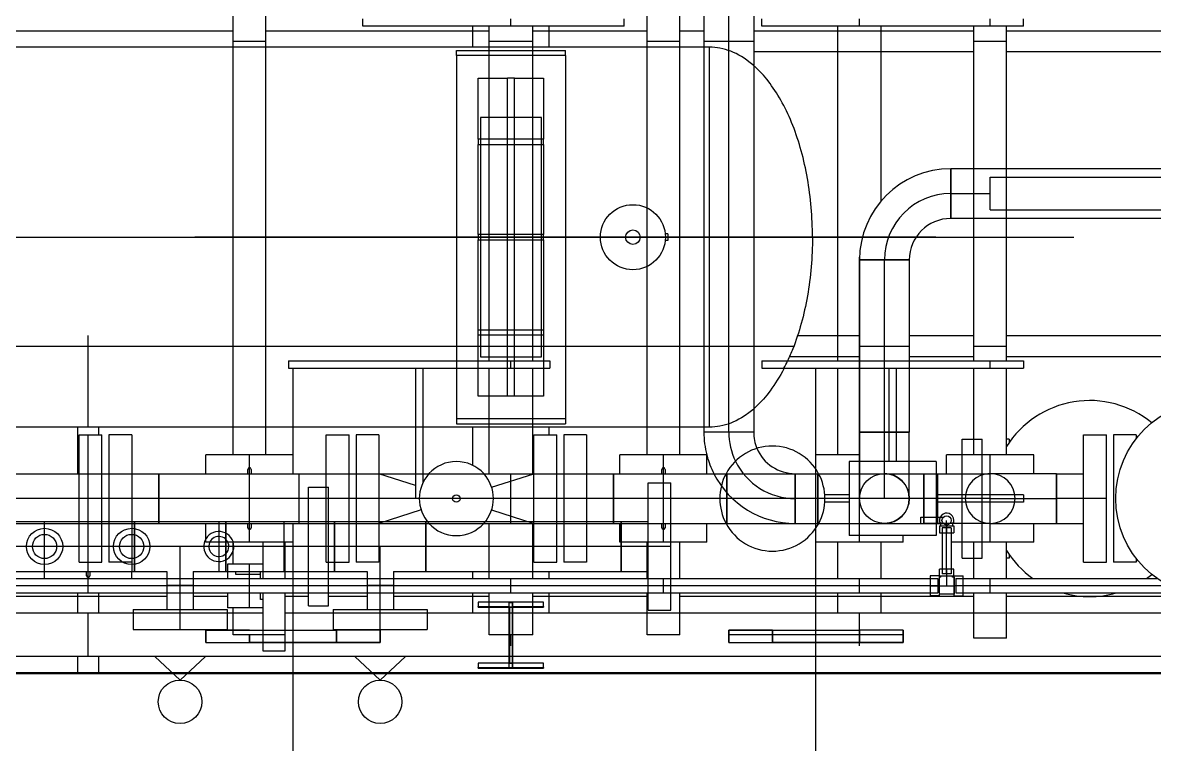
# Model space of a CAD drawing. Header units: inches. Extents: x 295136 to 296247, y 2627183 to 2627409.
# Drawn here: x 295230.382 to 295232.979, y 2627264.168 to 2627265.825 of the extents above; entities that cross this region are included whole.
import ezdxf

# ---------------------------------------------------------------- set-up
doc = ezdxf.new("R2010")
doc.units = ezdxf.units.IN
doc.header["$MEASUREMENT"] = 0
for name, color, linetype in [('EQUIPMENT LAYOUT-EMBED 1_DWG$0$Default', 7, 'Continuous'), ('EQUIPMENT LAYOUT-EMBED 1_DWG$0$DwgTemplate', 7, 'Continuous'), ('Layout', 6, 'Continuous')]:
    doc.layers.add(name, color=color, linetype=linetype)

# ---------------------------------------------------------------- blocks, each defined once
blk = doc.blocks.new('A$C55974CAD')
at = {"layer": 'EQUIPMENT LAYOUT-EMBED 1_DWG$0$Default', "color": 7, "lineweight": 25}
for radius in [0.0746, 0.0167]:
    blk.add_circle((34.6, 16.52), radius, dxfattribs=at)
at = {"layer": 'EQUIPMENT LAYOUT-EMBED 1_DWG$0$DwgTemplate', "color": 54, "lineweight": 25}
blk.add_line((33.5975, 14.0254), (33.5975, 22.3991), dxfattribs=at)
at = {"layer": 'EQUIPMENT LAYOUT-EMBED 1_DWG$0$DwgTemplate', "color": 1, "lineweight": 25}
for p, q in [((33.6375, 14.0967), (33.6375, 22.3033)), ((34.6, 20.7), (34.6, 16.108)), ((33.7375, 19.5685), (33.7375, 17.3685)), ((35.074, 18.526), (35.074, 17.4375)), ((33.6, 17.5771), (33.6, 18.2025)), ((33.775, 17.5894), (33.775, 18.1349)), ((33.6, 17.746), (33.6, 17.794)), ((33.6, 17.794), (33.6375, 17.794)), ((33.7375, 17.794), (33.7833, 17.794)), ((34.0571, 17.794), (34.164, 17.794)), ((33.6, 17.746), (33.6375, 17.746)), ((33.7375, 17.746), (33.7833, 17.746)), ((34.146, 17.746), (34.164, 17.746)), ((33.6, 17.1178), (33.6, 17.5415)), ((33.775, 17.4505), (33.775, 17.5291)), ((34.6, 16.108), (34.6, 17.525)), ((33.6875, 17.3685), (33.6875, 17.4375)), ((33.6875, 17.4375), (33.7495, 17.4375)), ((33.8495, 17.4375), (33.9, 17.4375)), ((34.1, 17.4375), (35.3, 17.4375)), ((34.1, 17.3625), (35.3, 17.3625)), ((35.074, 17.3625), (35.074, 16.85)), ((33.0699, 17.3), (33.6375, 17.3)), ((33.6375, 17.3), (33.7375, 17.3)), ((33.7375, 17.3185), (33.7375, 14.3685)), ((33.7375, 17.3), (33.7833, 17.3)), ((33.775, 17.2648), (33.775, 17.3185)), ((33.7833, 17.3), (33.8167, 17.3)), ((33.8167, 17.3), (33.8328, 17.3)), ((33.8328, 17.3), (33.9, 17.3)), ((34.1, 17.3), (34.164, 17.3)), ((34.164, 17.3), (34.2979, 17.3)), ((33.775, 17.1301), (33.775, 17.2187)), ((33.6, 14), (33.6, 17.0822)), ((33.775, 16.85), (33.775, 17.0698)), ((33.7375, 16.8875), (33.7833, 16.8875)), ((33.8167, 16.8875), (33.8328, 16.8875)), ((34.0762, 16.8875), (34.164, 16.8875)), ((35.036, 16.8875), (35.084, 16.8875)), ((33.6225, 16.875), (33.6125, 16.875)), ((33.6125, 16.875), (33.6125, 16.725)), ((33.6225, 16.8035), (33.6225, 16.875)), ((33.7525, 16.875), (33.7525, 16.8035)), ((33.7625, 16.875), (33.7525, 16.875)), ((33.7625, 16.725), (33.7625, 16.875)), ((33.6875, 16.85), (33.7833, 16.85)), ((33.6875, 16.75), (33.6875, 16.85)), ((33.8167, 16.85), (33.9428, 16.85)), ((34.0571, 16.85), (34.299, 16.85)), ((34.316, 16.85), (35.084, 16.85)), ((33.7525, 16.8035), (33.6225, 16.8035)), ((33.6225, 16.725), (33.6225, 16.7965)), ((33.6225, 16.7965), (33.7525, 16.7965)), ((33.7525, 16.7965), (33.7525, 16.725)), ((33.6875, 16.75), (33.7833, 16.75)), ((33.775, 16.4875), (33.775, 16.75)), ((33.8167, 16.75), (33.9428, 16.75)), ((34.0571, 16.75), (34.299, 16.75)), ((34.316, 16.75), (35.084, 16.75)), ((35.074, 16.75), (35.074, 16.4875)), ((33.6125, 16.725), (33.6225, 16.725)), ((33.7375, 16.7125), (33.7833, 16.7125)), ((33.7525, 16.725), (33.7625, 16.725)), ((33.8167, 16.7125), (33.8328, 16.7125)), ((34.146, 16.7125), (34.164, 16.7125)), ((35.036, 16.7125), (35.084, 16.7125)), ((33.6875, 16.4875), (33.7833, 16.4875)), ((33.6875, 16.4125), (33.6875, 16.4875)), ((33.8167, 16.4875), (33.9, 16.4875)), ((34.1, 16.4875), (35.3, 16.4875)), ((33.6875, 16.4125), (33.7833, 16.4125)), ((33.775, 15.7375), (33.775, 16.4125)), ((33.8167, 16.4125), (33.9, 16.4125)), ((34.1, 16.4125), (35.3, 16.4125)), ((35.074, 16.4125), (35.074, 16.3571)), ((35.026, 16.2428), (35.026, 15.7375)), ((35.074, 16.2428), (35.074, 15.7375)), ((34.326, 16.1604), (34.326, 16.0001)), ((34.374, 16.1422), (34.374, 16.0001)), ((34.6, 15.9934), (34.6, 16.108)), ((34.6, 16.108), (34.6, 15.9934)), ((33.0699, 16.1), (33.6699, 16.1)), ((33.6699, 16.1), (33.6979, 16.1)), ((33.6979, 16.1), (33.7833, 16.1)), ((33.7833, 16.1), (33.8167, 16.1)), ((33.8167, 16.1), (33.9325, 16.1)), ((33.9325, 16.1), (34.0675, 16.1)), ((34.0675, 16.1), (34.2979, 16.1)), ((33.7375, 16.05), (33.7833, 16.05)), ((33.8167, 16.05), (33.9, 16.05)), ((34.1, 16.05), (34.299, 16.05)), ((34.316, 16.05), (35.084, 16.05)), ((34.6, 15.8701), (34.6, 15.9934)), ((34.6, 15.9934), (34.6, 15.8701)), ((33.7375, 15.95), (33.7833, 15.95)), ((33.8167, 15.95), (33.9, 15.95)), ((34.6836, 15.95), (35.084, 15.95)), ((34.326, 15.8858), (34.326, 15.7375)), ((34.374, 15.8858), (34.374, 15.7375)), ((34.6, 15.825), (34.6, 15.8701)), ((34.6, 15.8701), (34.6, 15.7375)), ((33.6793, 15.6625), (33.6793, 15.7375)), ((33.6793, 15.7375), (33.7833, 15.7375)), ((33.8167, 15.7375), (33.9, 15.7375)), ((34.1, 15.7375), (34.299, 15.7375)), ((34.316, 15.7375), (35.084, 15.7375)), ((34.6, 15.7375), (34.6, 15.6625)), ((34.6625, 15.7), (34.7375, 15.7)), ((34.6625, 15.7), (34.6625, 14.4)), ((34.7375, 15.7), (34.7375, 14.4)), ((33.6793, 15.6625), (33.7833, 15.6625)), ((33.775, 14.4505), (33.775, 15.6625)), ((33.8167, 15.6625), (33.9, 15.6625)), ((34.1, 15.6625), (34.299, 15.6625)), ((34.316, 15.6625), (35.084, 15.6625)), ((34.326, 15.6625), (34.326, 14.4375)), ((34.374, 15.6625), (34.374, 14.4375)), ((34.6, 15.6625), (34.6, 15.508)), ((35.026, 15.6625), (35.026, 14.4375)), ((35.074, 15.6625), (35.074, 14.4375))]:
    blk.add_line(p, q, dxfattribs=at)
at = {"layer": 'EQUIPMENT LAYOUT-EMBED 1_DWG$0$DwgTemplate', "color": 9, "lineweight": 25}
for p, q in [((34.35, 22.2133), (34.35, 16.1506)), ((33.6375, 17.77), (33.7375, 17.77)), ((33.7833, 17.77), (34.146, 17.77)), ((34.164, 17.77), (34.374, 17.77)), ((33.6, 17.5415), (33.6, 17.5771)), ((35.05, 17.4375), (35.05, 17.3625)), ((33.7495, 17.4), (33.8495, 17.4)), ((33.9, 17.4), (34.1, 17.4)), ((33.6875, 17.3185), (33.6875, 17.3685)), ((33.6, 17.0822), (33.6, 17.1178)), ((35.05, 16.85), (35.05, 16.75)), ((33.662, 16.8), (33.6875, 16.8)), ((33.7833, 16.8), (33.8167, 16.8)), ((33.9428, 16.8), (34.0571, 16.8)), ((34.299, 16.8), (34.316, 16.8)), ((35.084, 16.8), (35.101, 16.8)), ((35.05, 16.4875), (35.05, 16.4125)), ((33.7833, 16.45), (33.8167, 16.45)), ((33.9, 16.45), (34.1, 16.45)), ((35.05, 16.3571), (35.05, 16.2428)), ((33.6875, 15.9), (33.6875, 16.3)), ((33.662, 16), (33.6699, 16)), ((33.6979, 16), (33.7375, 16)), ((33.7833, 16), (33.8167, 16)), ((33.9, 16), (34.5541, 16)), ((34.35, 16.0001), (34.35, 15.8858)), ((35.084, 16), (35.101, 16)), ((34.35, 15.7375), (34.35, 15.6625)), ((35.05, 15.7375), (35.05, 15.6625)), ((33.7833, 15.7), (33.8167, 15.7)), ((33.9, 15.7), (34.1, 15.7)), ((34.299, 15.7), (34.316, 15.7)), ((35.084, 15.7), (35.101, 15.7))]:
    blk.add_line(p, q, dxfattribs=at)
at = {"layer": 'EQUIPMENT LAYOUT-EMBED 1_DWG$0$DwgTemplate', "color": 7, "lineweight": 25}
for p, q in [((33.7833, 19.9119), (33.7833, 15.8381)), ((33.8, 15.8381), (33.8, 19.9119)), ((33.8167, 19.9119), (33.8167, 15.8381)), ((33.9428, 18.6976), (33.9428, 16.3046)), ((34.0571, 18.6976), (34.0571, 16.3046)), ((34, 16.3046), (34, 18.6476)), ((33.8328, 18.1203), (33.8328, 17.6639)), ((33.89, 17.7909), (33.89, 18.1203)), ((33.9471, 18.1203), (33.9471, 17.6639)), ((33.8328, 17.8703), (33.9471, 17.8703)), ((33.8539, 17.7909), (33.9428, 17.7909)), ((33.8539, 17.7909), (33.8539, 17.7385)), ((33.89, 17.7385), (33.89, 17.7909)), ((33.9428, 17.7909), (34, 17.7909)), ((34, 17.7909), (34.0571, 17.7909)), ((34.0571, 17.7909), (34.146, 17.7909)), ((34.146, 17.7909), (34.146, 17.7385)), ((33.8539, 17.7385), (33.9428, 17.7385)), ((33.9428, 17.7225), (33.8539, 17.7225)), ((33.8539, 17.6701), (33.8539, 17.7225)), ((33.89, 17.7225), (33.89, 17.7385)), ((33.89, 17.6701), (33.89, 17.7225)), ((33.9428, 17.7385), (34, 17.7385)), ((34, 17.7225), (33.9428, 17.7225)), ((34, 17.7385), (34.0571, 17.7385)), ((34.0571, 17.7225), (34, 17.7225)), ((34.0571, 17.7385), (34.146, 17.7385)), ((34.146, 17.7225), (34.0571, 17.7225)), ((34.146, 17.6701), (34.146, 17.7225)), ((33.6995, 17.6672), (33.6995, 17.4513)), ((33.7375, 17.6672), (33.6995, 17.6672)), ((33.7455, 17.6672), (33.7375, 17.6672)), ((33.7455, 17.6672), (33.7455, 17.4513)), ((33.9471, 17.6703), (33.8328, 17.6703)), ((33.8328, 17.6639), (33.9428, 17.6639)), ((33.8328, 17.6639), (33.8328, 17.5894)), ((33.89, 17.6639), (33.8328, 17.6639)), ((33.9428, 17.6701), (33.8539, 17.6701)), ((33.89, 17.6639), (33.89, 17.6701)), ((33.89, 17.4546), (33.89, 17.6639)), ((33.89, 17.6639), (33.89, 17.6639)), ((33.89, 17.6639), (33.89, 17.6639)), ((33.9428, 17.6639), (33.89, 17.6639)), ((34, 17.6701), (33.9428, 17.6701)), ((33.9428, 17.6639), (33.9471, 17.6639)), ((33.9471, 17.6639), (33.9428, 17.6639)), ((33.9471, 17.6639), (33.9471, 17.4546)), ((34.0571, 17.6701), (34, 17.6701)), ((34.146, 17.6701), (34.0571, 17.6701)), ((33.7833, 17.5894), (33.7455, 17.5894)), ((33.8011, 17.5894), (33.7833, 17.5894)), ((33.8011, 17.5894), (33.8011, 17.5291)), ((33.8167, 17.5894), (33.8011, 17.5894)), ((33.8011, 17.5894), (33.8011, 17.5291)), ((33.8328, 17.5894), (33.8167, 17.5894)), ((34, 17.6082), (33.9428, 17.6082)), ((33.9428, 17.6082), (34, 17.6082)), ((34.0571, 17.6082), (34, 17.6082)), ((34, 17.6082), (34.0571, 17.6082)), ((33.6995, 17.5593), (33.7375, 17.5593)), ((33.7375, 17.5593), (33.7833, 17.5593)), ((33.7833, 17.5593), (33.8011, 17.5593)), ((33.8011, 17.5593), (33.8167, 17.5593)), ((33.8011, 17.5593), (33.8011, 17.5593)), ((33.8167, 17.5593), (33.89, 17.5593)), ((33.7833, 17.5291), (33.7455, 17.5291)), ((33.8011, 17.5291), (33.7833, 17.5291)), ((33.8167, 17.5291), (33.8011, 17.5291)), ((33.8328, 17.5291), (33.8167, 17.5291)), ((33.8328, 17.5291), (33.8328, 17.4546)), ((33.6699, 17.5), (33.6699, 17.4)), ((33.6699, 17.5), (33.6699, 17.4)), ((33.6979, 17.5), (33.6699, 17.5)), ((33.6699, 17.5), (33.6979, 17.5)), ((33.6979, 17.4), (33.6979, 17.5)), ((33.6979, 17.5), (33.6979, 17.4)), ((33.9471, 17.4703), (33.8328, 17.4703)), ((33.89, 17.4546), (33.8328, 17.4546)), ((33.8328, 17.4546), (33.8328, 17.4505)), ((33.8328, 17.4546), (33.9, 17.4546)), ((33.8328, 17.4546), (33.8328, 17.4546)), ((33.89, 17.4375), (33.89, 17.4546)), ((33.9, 17.4546), (33.89, 17.4546)), ((33.89, 17.4546), (33.89, 17.4546)), ((33.9471, 17.4546), (33.9, 17.4546)), ((33.9, 17.4546), (33.9471, 17.4546)), ((33.9471, 17.4546), (33.9471, 17.2046)), ((33.9471, 17.4546), (33.9471, 17.4546)), ((33.7375, 17.4513), (33.6995, 17.4513)), ((33.7455, 17.4513), (33.7375, 17.4513)), ((33.8328, 17.4505), (33.8328, 17.3185)), ((33.89, 17.3185), (33.89, 17.4375)), ((34.164, 17.3625), (34.164, 17.4375)), ((35.036, 17.3625), (35.036, 17.4375)), ((33.6699, 17.4), (33.6875, 17.4)), ((33.6875, 17.4), (33.6699, 17.4)), ((33.6699, 17.2), (33.6699, 17.4)), ((33.6699, 17.4), (33.6699, 17.2)), ((33.6875, 17.4), (33.6699, 17.4)), ((33.6979, 17.4), (33.6979, 17.2)), ((33.6979, 17.4), (33.6979, 17.2)), ((33.8328, 17.3203), (33.89, 17.3203)), ((33.8328, 17.3203), (33.89, 17.3203)), ((33.8328, 17.3185), (33.8328, 17.2046)), ((33.89, 17.3203), (33.9471, 17.3203)), ((33.89, 17.3203), (33.9471, 17.3203)), ((33.89, 17.2238), (33.89, 17.3185)), ((34.299, 17.3107), (34.299, 17.0107)), ((34.316, 17.3107), (34.299, 17.3107)), ((34.316, 17.3107), (34.316, 17.0107)), ((33.9428, 17.2857), (34, 17.2857)), ((33.9428, 17.2857), (34, 17.2857)), ((34, 17.2857), (34.0571, 17.2857)), ((34, 17.2857), (34.0571, 17.2857)), ((33.7535, 17.2648), (33.7833, 17.2648)), ((33.7535, 17.2648), (33.7535, 17.2187)), ((33.7833, 17.2648), (33.8167, 17.2648)), ((33.8167, 17.2648), (33.8328, 17.2648)), ((33.8328, 17.2648), (33.89, 17.2648)), ((33.89, 17.2648), (34.0265, 17.2648)), ((34.0265, 17.2648), (34.0265, 17.2187)), ((33.8539, 17.2238), (33.9428, 17.2238)), ((33.8539, 17.2238), (33.8539, 17.1714)), ((33.89, 17.2046), (33.89, 17.2238)), ((33.9428, 17.2238), (34, 17.2238)), ((34, 17.2238), (34.0571, 17.2238)), ((34.0571, 17.2238), (34.146, 17.2238)), ((34.146, 17.2238), (34.146, 17.1714)), ((33.6699, 17.2), (33.6699, 17.1)), ((33.6699, 17.1), (33.6699, 17.2)), ((33.6979, 17.2), (33.6699, 17.2)), ((33.6699, 17.2), (33.6979, 17.2)), ((33.6979, 17.2), (33.6699, 17.2)), ((33.6979, 17.1), (33.6979, 17.2)), ((33.6979, 17.1), (33.6979, 17.2)), ((33.6995, 17.2079), (33.6995, 16.992)), ((33.7375, 17.2079), (33.6995, 17.2079)), ((33.7455, 17.2079), (33.7375, 17.2079)), ((33.7455, 17.2079), (33.7455, 16.992)), ((33.7535, 17.2187), (33.7833, 17.2187)), ((33.7833, 17.2187), (33.8167, 17.2187)), ((33.8167, 17.2187), (33.8328, 17.2187)), ((33.8328, 17.2187), (33.89, 17.2187)), ((33.8539, 17.2046), (33.8328, 17.2046)), ((33.8328, 17.2046), (33.8539, 17.2046)), ((33.8328, 17.2046), (33.8328, 17.1301)), ((33.89, 17.2046), (33.8539, 17.2046)), ((33.8539, 17.2046), (33.9471, 17.2046)), ((33.89, 17.2187), (34.0265, 17.2187)), ((33.9471, 17.2046), (33.89, 17.2046)), ((33.89, 17.1714), (33.89, 17.2046)), ((33.89, 17.2046), (33.89, 17.2046)), ((33.89, 17.2046), (33.89, 17.2046)), ((33.9471, 17.2046), (33.9471, 16.9953)), ((33.8539, 17.1714), (33.9428, 17.1714)), ((33.89, 17.1554), (33.89, 17.1714)), ((33.9428, 17.1714), (34, 17.1714)), ((34, 17.1714), (34.0571, 17.1714)), ((34.0571, 17.1714), (34.146, 17.1714)), ((33.9428, 17.1554), (33.8539, 17.1554)), ((33.8539, 17.103), (33.8539, 17.1554)), ((33.89, 17.103), (33.89, 17.1554)), ((34, 17.1554), (33.9428, 17.1554)), ((34.0571, 17.1554), (34, 17.1554)), ((34.146, 17.1554), (34.0571, 17.1554)), ((34.146, 17.103), (34.146, 17.1554)), ((33.7833, 17.1301), (33.7455, 17.1301)), ((33.8011, 17.1301), (33.7833, 17.1301)), ((33.8011, 17.1301), (33.8011, 17.0698)), ((33.8011, 17.1301), (33.8011, 17.0698)), ((33.8167, 17.1301), (33.8011, 17.1301)), ((33.8328, 17.1301), (33.8167, 17.1301)), ((35.084, 16.8397), (35.084, 17.1397)), ((35.084, 17.1397), (35.101, 17.1397)), ((33.6699, 17.1), (33.6979, 17.1)), ((33.6979, 17.1), (33.6699, 17.1)), ((33.6995, 17.1), (33.7375, 17.1)), ((33.7375, 17.1), (33.7833, 17.1)), ((33.7833, 17.1), (33.8011, 17.1)), ((33.8011, 17.1), (33.8167, 17.1)), ((33.8011, 17.1), (33.8011, 17.1)), ((33.8167, 17.1), (33.89, 17.1)), ((33.9428, 17.103), (33.8539, 17.103)), ((33.89, 16.9953), (33.89, 17.103)), ((34, 17.103), (33.9428, 17.103)), ((34.0571, 17.103), (33.9428, 17.103)), ((33.974, 17.0061), (33.9428, 17.103)), ((34.0571, 17.103), (34, 17.103)), ((34.0302, 17.0192), (34.0571, 17.103)), ((34.146, 17.103), (34.0571, 17.103)), ((33.7833, 17.0698), (33.7455, 17.0698)), ((33.8011, 17.0698), (33.7833, 17.0698)), ((33.8167, 17.0698), (33.8011, 17.0698)), ((33.8328, 17.0698), (33.8167, 17.0698)), ((33.8328, 17.0698), (33.8328, 16.9953)), ((34.0571, 17.0192), (34, 17.0192)), ((34.299, 17.0192), (34.0571, 17.0192)), ((34.164, 17.0022), (34.164, 17.0192)), ((33.7375, 16.992), (33.6995, 16.992)), ((33.7455, 16.992), (33.7375, 16.992)), ((33.89, 16.9953), (33.8328, 16.9953)), ((33.8328, 16.9953), (33.8328, 16.85)), ((33.8328, 16.9953), (33.9428, 16.9953)), ((33.89, 16.85), (33.89, 16.9953)), ((33.9428, 16.9953), (33.89, 16.9953)), ((33.89, 16.9953), (33.89, 16.9953)), ((33.9471, 16.9953), (33.9428, 16.9953)), ((33.9428, 16.9953), (33.9471, 16.9953)), ((33.9471, 16.9953), (33.9471, 16.547)), ((34.0571, 17.0022), (34.036, 17.0022)), ((34.299, 17.0022), (34.0571, 17.0022)), ((34.299, 17.0107), (34.299, 16.7107)), ((34.316, 17.0107), (34.316, 16.7107)), ((34.1717, 16.925), (34.1717, 16.675)), ((34.1831, 16.925), (34.1717, 16.925)), ((34.1831, 16.675), (34.1831, 16.925)), ((35.0169, 16.925), (34.1831, 16.925)), ((35.0169, 16.675), (35.0169, 16.925)), ((35.0169, 16.925), (35.0283, 16.925)), ((35.0283, 16.925), (35.0283, 16.675)), ((34.235, 16.875), (34.375, 16.875)), ((34.235, 16.808), (34.235, 16.875)), ((34.325, 16.87), (34.325, 16.73)), ((34.325, 16.87), (34.325, 16.73)), ((34.875, 16.87), (34.325, 16.87)), ((34.875, 16.87), (34.325, 16.87)), ((34.375, 16.725), (34.375, 16.875)), ((34.375, 16.875), (34.387, 16.875)), ((34.387, 16.875), (34.594, 16.875)), ((34.387, 16.875), (34.387, 16.725)), ((34.594, 16.875), (34.594, 16.725)), ((34.606, 16.875), (34.594, 16.875)), ((34.606, 16.875), (34.813, 16.875)), ((34.606, 16.725), (34.606, 16.875)), ((34.825, 16.875), (34.813, 16.875)), ((34.813, 16.875), (34.813, 16.725)), ((34.825, 16.875), (34.965, 16.875)), ((34.825, 16.725), (34.825, 16.875)), ((34.875, 16.73), (34.875, 16.87)), ((34.875, 16.73), (34.875, 16.87)), ((34.965, 16.875), (34.965, 16.808)), ((33.7505, 16.75), (33.7505, 16.85)), ((33.7505, 16.85), (33.7505, 16.75)), ((33.8328, 16.85), (33.8328, 16.75)), ((33.89, 16.75), (33.89, 16.85)), ((33.974, 16.8442), (33.9428, 16.7473)), ((34.026, 16.8442), (34.0571, 16.7473)), ((34.164, 16.75), (34.164, 16.85)), ((35.036, 16.75), (35.036, 16.85)), ((35.084, 16.5397), (35.084, 16.8397)), ((34.235, 16.792), (34.235, 16.808)), ((34.235, 16.808), (34.965, 16.808)), ((34.965, 16.792), (34.965, 16.808)), ((33.6125, 16.804), (33.6225, 16.804)), ((33.6125, 16.804), (33.6225, 16.804)), ((33.6225, 16.796), (33.6125, 16.796)), ((33.6125, 16.796), (33.6225, 16.796)), ((33.6225, 16.8035), (33.6225, 16.7965)), ((33.6225, 16.7965), (33.6225, 16.8035)), ((33.6375, 16.804), (33.7615, 16.804)), ((33.6375, 16.804), (33.7615, 16.804)), ((33.7615, 16.796), (33.6375, 16.796)), ((33.6375, 16.796), (33.7615, 16.796)), ((33.7615, 16.804), (33.7615, 16.796)), ((33.7615, 16.796), (33.7615, 16.804)), ((34.235, 16.725), (34.235, 16.792)), ((34.235, 16.792), (34.965, 16.792)), ((34.965, 16.792), (34.965, 16.725)), ((33.8328, 16.75), (33.8328, 16.547)), ((33.8539, 16.7473), (33.9428, 16.7473)), ((33.8539, 16.7473), (33.8539, 16.6949)), ((33.89, 16.7473), (33.89, 16.75)), ((33.89, 16.6949), (33.89, 16.7473)), ((33.9428, 16.7473), (34, 16.7473)), ((33.9428, 16.7473), (34, 16.7473)), ((34, 16.7473), (34.0571, 16.7473)), ((34, 16.7473), (34.0571, 16.7473)), ((34.0571, 16.7473), (34.146, 16.7473)), ((34.146, 16.7473), (34.146, 16.6949)), ((34.325, 16.73), (34.875, 16.73)), ((34.325, 16.73), (34.875, 16.73)), ((34.375, 16.725), (34.235, 16.725)), ((34.316, 16.7107), (34.299, 16.7107)), ((34.387, 16.725), (34.375, 16.725)), ((34.594, 16.725), (34.387, 16.725)), ((34.594, 16.725), (34.606, 16.725)), ((34.813, 16.725), (34.606, 16.725)), ((34.813, 16.725), (34.825, 16.725)), ((34.965, 16.725), (34.825, 16.725)), ((33.8539, 16.6949), (33.9428, 16.6949)), ((33.9428, 16.6789), (33.8539, 16.6789)), ((33.8539, 16.6265), (33.8539, 16.6789)), ((33.89, 16.6789), (33.89, 16.6949)), ((33.89, 16.6265), (33.89, 16.6789)), ((33.9428, 16.6949), (34, 16.6949)), ((34, 16.6789), (33.9428, 16.6789)), ((34, 16.6949), (34.0571, 16.6949)), ((34.0571, 16.6789), (34, 16.6789)), ((34.0571, 16.6949), (34.146, 16.6949)), ((34.146, 16.6789), (34.0571, 16.6789)), ((34.146, 16.6265), (34.146, 16.6789)), ((34.1831, 16.675), (34.1717, 16.675)), ((35.0169, 16.675), (34.1831, 16.675)), ((35.0169, 16.675), (35.0283, 16.675)), ((33.9428, 16.6265), (33.8539, 16.6265)), ((33.89, 16.547), (33.89, 16.6265)), ((34, 16.6265), (33.9428, 16.6265)), ((34.0571, 16.6265), (34, 16.6265)), ((34.146, 16.6265), (34.0571, 16.6265)), ((33.89, 16.547), (33.8328, 16.547)), ((33.8328, 16.547), (33.89, 16.547)), ((33.8328, 16.547), (33.8328, 16.4875)), ((33.9, 16.547), (33.89, 16.547)), ((33.89, 16.4875), (33.89, 16.547)), ((33.89, 16.547), (33.9, 16.547)), ((33.9471, 16.547), (33.9, 16.547)), ((33.9, 16.547), (33.9471, 16.547)), ((34, 16.5646), (33.9428, 16.5646)), ((33.9428, 16.5646), (34.0571, 16.5646)), ((33.9471, 16.547), (33.9471, 16.4851)), ((34.0571, 16.5646), (34, 16.5646)), ((35.084, 16.5397), (35.101, 16.5397)), ((33.7439, 16.4851), (33.89, 16.4851)), ((33.7439, 16.4851), (33.7439, 16.4327)), ((33.8328, 16.4875), (33.8328, 16.4851)), ((33.89, 16.4327), (33.89, 16.4875)), ((33.89, 16.4851), (34.036, 16.4851)), ((34.036, 16.4851), (34.036, 16.4327)), ((34.164, 16.4125), (34.164, 16.4875)), ((35.036, 16.4125), (35.036, 16.4875)), ((34.5925, 16.44), (34.5925, 16.4457)), ((34.6075, 16.44), (34.6075, 16.4457)), ((33.7439, 16.4327), (33.89, 16.4327)), ((33.89, 16.4327), (34.036, 16.4327)), ((34.6075, 16.44), (34.5925, 16.44)), ((34.1524, 16.3), (34.1524, 16.3571)), ((34.164, 16.3571), (34.1524, 16.3571)), ((34.1524, 16.2428), (34.1524, 16.3571)), ((35.036, 16.3571), (34.164, 16.3571)), ((35.2953, 16.3571), (35.036, 16.3571)), ((33.9428, 16.3046), (34.0571, 16.3046)), ((33.9428, 16.3046), (33.9428, 16.0953)), ((34, 16.3046), (33.9428, 16.3046)), ((34, 16.3046), (33.9428, 16.3046)), ((34, 16.3046), (34, 16.3046)), ((34, 16.0953), (34, 16.3046)), ((34, 16.3046), (34, 16.3046)), ((34.0571, 16.3046), (34, 16.3046)), ((34.0571, 16.3046), (34, 16.3046)), ((34.0571, 16.3046), (34.0571, 16.0953)), ((34.1524, 16.3), (34.1716, 16.3)), ((34.1524, 16.2428), (34.1524, 16.3)), ((34.1524, 16.3), (34.1524, 16.3)), ((34.1524, 16.3), (34.1524, 16.3)), ((34.1716, 16.3), (35.0284, 16.3)), ((35.0284, 16.3), (35.2953, 16.3)), ((34.2061, 16.2428), (34.1524, 16.2428)), ((34.9939, 16.2428), (34.2061, 16.2428)), ((35.2872, 16.2428), (34.9939, 16.2428)), ((34.299, 16.224), (34.299, 15.624)), ((34.316, 16.224), (34.299, 16.224)), ((34.316, 16.224), (34.316, 15.624)), ((35.084, 15.624), (35.084, 16.224)), ((35.084, 16.224), (35.101, 16.224)), ((33.9428, 16.1476), (34, 16.1476)), ((34.0571, 16.1476), (33.9428, 16.1476)), ((34, 16.1476), (34.0571, 16.1476)), ((33.9428, 16.0953), (34.0571, 16.0953)), ((33.9428, 16.0953), (33.9428, 16.0953)), ((34.0571, 16.0953), (33.9428, 16.0953)), ((33.9428, 16.0953), (33.9428, 15.8524)), ((33.9915, 16.024), (33.9915, 16.0796)), ((34, 16.0953), (34, 16.0953)), ((34, 15.8524), (34, 16.0953)), ((34.0085, 16.024), (34.0085, 16.0796)), ((34.0571, 16.0953), (34.0571, 16.0953)), ((34.0571, 16.0953), (34.0571, 15.8524)), ((33.9428, 16.024), (33.915, 16.024)), ((33.915, 15.824), (33.915, 16.024)), ((34.0571, 16.024), (33.9428, 16.024)), ((34.085, 16.0001), (34, 16.0001)), ((34.085, 16.024), (34.0571, 16.024)), ((34.085, 15.824), (34.085, 16.024)), ((34.1524, 16.0001), (34.085, 16.0001)), ((34.1524, 16.0001), (34.1524, 15.9429)), ((34.1524, 15.9325), (34.1524, 16.0001)), ((34.299, 16.0001), (34.1524, 16.0001)), ((34.316, 16.0001), (34.299, 16.0001)), ((34.5476, 16.0001), (34.316, 16.0001)), ((34.5476, 15.8858), (34.5476, 16.0001)), ((34.5476, 16.0001), (34.5476, 15.8858)), ((34, 15.9429), (34.085, 15.9429)), ((34.085, 15.9429), (34.1524, 15.9429)), ((34.299, 15.9325), (34.085, 15.9325)), ((34.1524, 15.9429), (34.1524, 15.9429)), ((34.1524, 15.9429), (34.1524, 15.9429)), ((34.1524, 15.9429), (34.1524, 15.9325)), ((34.1524, 15.9429), (34.299, 15.9429)), ((34.1524, 15.9325), (34.1524, 15.9155)), ((34.1524, 15.9155), (34.1524, 15.9325)), ((34.299, 15.9429), (34.316, 15.9429)), ((34.316, 15.9429), (34.5476, 15.9429)), ((34.5476, 15.9429), (34.5476, 15.9429)), ((34.5476, 15.9429), (34.5476, 15.9429)), ((34.299, 15.9155), (34.085, 15.9155)), ((34.1524, 15.9155), (34.1524, 15.8858)), ((34.1524, 15.8858), (34.1524, 15.9155)), ((34, 15.8858), (34.085, 15.8858)), ((34.085, 15.8858), (34.1524, 15.8858)), ((34.299, 15.8858), (34.1524, 15.8858)), ((34.316, 15.8858), (34.299, 15.8858)), ((34.5476, 15.8858), (34.316, 15.8858)), ((33.9425, 15.859), (33.9575, 15.859)), ((33.9425, 15.859), (33.9425, 15.824)), ((33.9428, 15.8524), (34.0571, 15.8524)), ((33.9428, 15.7), (33.9428, 15.8524)), ((34.0571, 15.8524), (33.9428, 15.8524)), ((33.9575, 15.859), (33.9575, 15.8076)), ((34, 15.8524), (34, 15.8524)), ((34, 15.8524), (34, 15.8524)), ((34, 15.7), (34, 15.8524)), ((34.0571, 15.8524), (34.0571, 15.7)), ((33.823, 15.8381), (33.777, 15.8381)), ((33.777, 15.8174), (33.777, 15.8381)), ((33.823, 15.8174), (33.777, 15.8174)), ((33.7802, 15.7825), (33.7802, 15.8174)), ((33.7833, 15.8381), (33.7833, 15.8206)), ((33.8167, 15.8206), (33.7833, 15.8206)), ((33.8, 15.8381), (33.8, 15.8206)), ((33.8, 15.8206), (33.8, 15.8381)), ((33.8, 15.8206), (33.8, 15.8174)), ((33.8, 15.8174), (33.8, 15.7825)), ((33.8167, 15.8381), (33.8167, 15.8206)), ((33.8198, 15.8134), (33.8198, 15.8174)), ((33.823, 15.8174), (33.823, 15.8381)), ((33.9428, 15.824), (33.915, 15.824)), ((33.9425, 15.824), (33.9425, 15.8148)), ((34.0571, 15.824), (33.9428, 15.824)), ((33.9428, 15.8199), (34, 15.8199)), ((33.9428, 15.8199), (34, 15.8199)), ((33.9915, 15.6435), (33.9915, 15.824)), ((34, 15.8199), (34.0571, 15.8199)), ((34, 15.8199), (34.0571, 15.8199)), ((34.0085, 15.6435), (34.0085, 15.824)), ((34.085, 15.824), (34.0571, 15.824)), ((33.8222, 15.8), (33.8, 15.8)), ((33.8198, 15.8134), (33.8222, 15.8134)), ((33.8222, 15.7833), (33.8222, 15.8166)), ((33.8222, 15.8166), (33.8381, 15.8166)), ((33.8272, 15.8), (33.8222, 15.8)), ((33.8272, 15.7893), (33.8272, 15.8106)), ((33.8381, 15.8106), (33.8272, 15.8106)), ((33.8381, 15.8), (33.8272, 15.8)), ((33.8272, 15.8), (33.8381, 15.8)), ((33.8381, 15.7833), (33.8381, 15.8166)), ((33.9215, 15.8106), (33.8381, 15.8106)), ((33.8381, 15.8), (33.9215, 15.8)), ((33.9215, 15.8166), (33.9215, 15.7833)), ((33.9374, 15.8166), (33.9215, 15.8166)), ((33.9325, 15.8106), (33.9215, 15.8106)), ((33.9215, 15.8), (33.9325, 15.8)), ((33.9325, 15.8), (33.9215, 15.8)), ((33.9325, 15.7893), (33.9325, 15.8106)), ((33.9374, 15.8), (33.9325, 15.8)), ((33.9374, 15.8166), (33.9374, 15.7833)), ((33.9374, 15.8134), (33.9428, 15.8134)), ((33.9374, 15.8), (33.9374, 15.8)), ((33.9374, 15.8), (33.9428, 15.8)), ((33.9425, 15.8148), (33.9425, 15.8076)), ((33.9428, 15.8134), (33.9452, 15.8134)), ((33.9428, 15.8), (33.95, 15.8)), ((33.777, 15.7825), (33.823, 15.7825)), ((33.777, 15.7825), (33.777, 15.7619)), ((33.8198, 15.7825), (33.7802, 15.7825)), ((33.8167, 15.7793), (33.7833, 15.7793)), ((33.7833, 15.7793), (33.7833, 15.7619)), ((33.8, 15.7825), (33.8, 15.7825)), ((33.8, 15.7793), (33.8, 15.7825)), ((33.8, 15.7619), (33.8, 15.7793)), ((33.8, 15.7619), (33.8, 15.7793)), ((33.8167, 15.7793), (33.8167, 15.7619)), ((33.8198, 15.7825), (33.8198, 15.7865)), ((33.8198, 15.7865), (33.8222, 15.7865)), ((33.8222, 15.7833), (33.8381, 15.7833)), ((33.823, 15.7825), (33.823, 15.7619)), ((33.8381, 15.7893), (33.8272, 15.7893)), ((33.9215, 15.7893), (33.8381, 15.7893)), ((33.9325, 15.7893), (33.9215, 15.7893)), ((33.9374, 15.7833), (33.9215, 15.7833)), ((33.9428, 15.7865), (33.9374, 15.7865)), ((33.9452, 15.7865), (33.9428, 15.7865)), ((34.6428, 15.7905), (34.7571, 15.7905)), ((34.6428, 15.7375), (34.6428, 15.7905)), ((34.7571, 15.7905), (34.6428, 15.7905)), ((34.7, 15.7905), (34.7, 15.7375)), ((34.7, 15.7905), (34.7, 15.7905)), ((34.7, 15.7905), (34.7, 15.7905)), ((34.7571, 15.7375), (34.7571, 15.7905)), ((33.777, 15.7619), (33.823, 15.7619)), ((33.7833, 15.7619), (33.7833, 15.2473)), ((33.8, 15.2899), (33.8, 15.7619)), ((33.8167, 15.7619), (33.8167, 15.3173)), ((33.8635, 15.7644), (33.9, 15.7644)), ((33.8635, 15.7644), (33.8635, 15.7375)), ((33.9, 15.7644), (34, 15.7644)), ((34, 15.7644), (34.1, 15.7644)), ((34.1, 15.7644), (34.1365, 15.7644)), ((34.1365, 15.7644), (34.1365, 15.7375)), ((33.8635, 15.7375), (33.8635, 15.7183)), ((33.8635, 15.7183), (34, 15.7183)), ((34, 15.7183), (34.1365, 15.7183)), ((34.1365, 15.7375), (34.1365, 15.7183)), ((34.6428, 15.6625), (34.6428, 15.7375)), ((34.7, 15.7375), (34.7, 15.7)), ((34.7571, 15.6625), (34.7571, 15.7375)), ((33.9428, 15.7), (33.9428, 15.5476)), ((34, 15.7), (34, 15.624)), ((34.0571, 15.5476), (34.0571, 15.7)), ((34.6428, 14.63), (34.6428, 15.6625)), ((34.7571, 14.63), (34.7571, 15.6625)), ((33.9915, 15.624), (33.9915, 15.6435)), ((34.0085, 15.624), (34.0085, 15.6435)), ((34.0085, 15.624), (33.9915, 15.624)), ((34, 15.624), (34, 15.5476)), ((34.316, 15.624), (34.299, 15.624)), ((35.084, 15.624), (35.101, 15.624)), ((34, 15.5476), (33.9428, 15.5476)), ((33.9428, 15.5476), (34, 15.5476)), ((33.9428, 15.5476), (33.9428, 15.4857)), ((34, 15.5476), (34, 15.5476)), ((34, 15.5476), (34, 15.5476)), ((34.0571, 15.5476), (34, 15.5476)), ((34, 15.4333), (34, 15.5476)), ((34, 15.5476), (34.0571, 15.5476)), ((34.0571, 15.5476), (34.0571, 15.4857)), ((33.8539, 15.4857), (34, 15.4857)), ((33.8539, 15.4857), (33.8539, 15.4333)), ((34, 15.4857), (34.146, 15.4857)), ((34.146, 15.4857), (34.146, 15.4333)), ((33.8539, 15.4333), (34, 15.4333)), ((34, 15.4333), (34.146, 15.4333))]:
    blk.add_line(p, q, dxfattribs=at)
at = {"layer": 'EQUIPMENT LAYOUT-EMBED 1_DWG$0$DwgTemplate', "color": 5, "lineweight": 25}
for p, q in [((34.164, 17.4375), (34.164, 18.526)), ((35.036, 17.4375), (35.036, 18.526)), ((33.6375, 17.4513), (33.6375, 17.6672)), ((33.6375, 17.6672), (33.6375, 17.6672)), ((33.5835, 17.5593), (33.6375, 17.6175)), ((33.5835, 17.5593), (33.6375, 17.501)), ((33.8733, 17.4546), (33.8733, 17.4546)), ((33.6375, 17.4513), (33.6375, 17.4513)), ((34.164, 17.0192), (34.164, 17.3625)), ((35.036, 16.85), (35.036, 17.3625)), ((33.6375, 16.992), (33.6375, 17.2079)), ((33.6375, 17.2079), (33.6375, 17.2079)), ((33.5835, 17.1), (33.6375, 17.1582)), ((33.5835, 17.1), (33.6375, 17.0417)), ((33.6375, 16.992), (33.6375, 16.992)), ((34.164, 16.85), (34.164, 17.0022)), ((33.6105, 16.875), (33.6125, 16.875)), ((33.6105, 16.875), (33.6125, 16.875)), ((33.6105, 16.725), (33.6105, 16.875)), ((33.6105, 16.875), (33.6105, 16.725)), ((33.7505, 16.85), (33.7505, 16.875)), ((33.7505, 16.875), (33.7505, 16.85)), ((33.7505, 16.875), (33.7525, 16.875)), ((33.7525, 16.875), (33.7505, 16.875)), ((33.6115, 16.796), (33.6115, 16.804)), ((33.6115, 16.804), (33.6115, 16.796)), ((33.6115, 16.804), (33.6125, 16.804)), ((33.6115, 16.804), (33.6125, 16.804)), ((33.6125, 16.796), (33.6115, 16.796)), ((33.6115, 16.796), (33.6125, 16.796)), ((33.6225, 16.804), (33.6375, 16.804)), ((33.6225, 16.804), (33.6375, 16.804)), ((33.6375, 16.796), (33.6225, 16.796)), ((33.6225, 16.796), (33.6375, 16.796)), ((33.7505, 16.725), (33.7505, 16.75)), ((33.7505, 16.75), (33.7505, 16.725)), ((34.164, 16.4875), (34.164, 16.75)), ((35.036, 16.4875), (35.036, 16.75)), ((33.6125, 16.725), (33.6105, 16.725)), ((33.6105, 16.725), (33.6125, 16.725)), ((33.7525, 16.725), (33.7505, 16.725)), ((33.7525, 16.725), (33.7505, 16.725)), ((34.164, 16.344), (34.164, 16.4125)), ((35.036, 16.344), (35.036, 16.4125)), ((34.164, 16.344), (35.036, 16.344)), ((34.164, 16.344), (35.036, 16.344)), ((33.6979, 16.3), (33.6699, 16.3)), ((33.6699, 16.3), (33.6979, 16.3)), ((33.6699, 16.3), (33.6699, 16.2)), ((33.6699, 16.3), (33.6699, 16.2)), ((33.6979, 16.2), (33.6979, 16.3)), ((33.6979, 16.3), (33.6979, 16.2)), ((33.6699, 16.2), (33.6979, 16.2)), ((33.6979, 16.2), (33.6699, 16.2)), ((33.6699, 16), (33.6699, 16.2)), ((33.6699, 16.2), (33.6699, 16)), ((33.6979, 16.2), (33.6699, 16.2)), ((33.6979, 16.2), (33.6979, 16)), ((33.6979, 16.2), (33.6979, 16)), ((33.6979, 16), (33.6699, 16)), ((33.6699, 16), (33.6979, 16)), ((33.6699, 16), (33.6699, 15.9)), ((33.6699, 15.9), (33.6699, 16)), ((33.6979, 16), (33.6699, 16)), ((33.6979, 15.9), (33.6979, 16)), ((33.6979, 15.9), (33.6979, 16)), ((33.6699, 15.9), (33.6979, 15.9)), ((33.6979, 15.9), (33.6699, 15.9)), ((33.8635, 15.6563), (33.8635, 15.6625)), ((34.1365, 15.6563), (34.1365, 15.6625)), ((33.8712, 15.6563), (33.8635, 15.6563)), ((34.1365, 15.6563), (34.1288, 15.6563)), ((34, 15.4173), (33.8539, 15.4173)), ((33.8539, 15.3649), (33.8539, 15.4173)), ((34.146, 15.4173), (34, 15.4173)), ((34.146, 15.3649), (34.146, 15.4173)), ((33.8625, 15.3649), (33.8539, 15.3649)), ((34.146, 15.3649), (34.1375, 15.3649))]:
    blk.add_line(p, q, dxfattribs=at)
at = {"layer": 'EQUIPMENT LAYOUT-EMBED 1_DWG$0$DwgTemplate', "color": 3, "lineweight": 25}
for p, q in [((33.8167, 17.87), (33.8328, 17.87)), ((33.823, 17.774), (33.8328, 17.774)), ((33.8328, 17.766), (33.823, 17.766)), ((33.8167, 17.67), (33.8328, 17.67)), ((33.9, 17.5), (33.9428, 17.5)), ((33.9, 17.3), (33.9, 17.5)), ((34.0571, 17.5), (34.1, 17.5)), ((34.1, 17.3), (34.1, 17.5)), ((33.7495, 17.3685), (33.7495, 17.4505)), ((33.7833, 17.4505), (33.7495, 17.4505)), ((33.8495, 17.4505), (33.8167, 17.4505)), ((33.8255, 17.4315), (33.8315, 17.4315)), ((33.8255, 17.3745), (33.8255, 17.4315)), ((33.8315, 17.3745), (33.8315, 17.4315)), ((33.8495, 17.3685), (33.8495, 17.4505)), ((33.933, 17.404), (33.9428, 17.404)), ((34.0571, 17.404), (34.067, 17.404)), ((33.9428, 17.396), (33.933, 17.396)), ((34.067, 17.396), (34.0571, 17.396)), ((33.65, 17.3185), (33.65, 17.3685)), ((33.65, 17.3685), (33.7833, 17.3685)), ((33.7685, 17.3745), (33.7833, 17.3745)), ((33.7685, 17.3685), (33.7685, 17.3745)), ((33.7685, 17.3685), (33.7833, 17.3685)), ((33.8167, 17.3745), (33.8315, 17.3745)), ((33.8167, 17.3685), (33.9, 17.3685)), ((33.8167, 17.3685), (33.8315, 17.3685)), ((33.8255, 17.3745), (33.8315, 17.3745)), ((33.8315, 17.3685), (33.8315, 17.3745)), ((33.7833, 17.3185), (33.65, 17.3185)), ((33.9, 17.3185), (33.8167, 17.3185)), ((33.9, 17.3), (33.9428, 17.3)), ((34.0571, 17.3), (34.1, 17.3)), ((33.9, 16.35), (33.9, 16.55)), ((33.9, 16.55), (33.9428, 16.55)), ((34.0571, 16.55), (34.1, 16.55)), ((34.1, 16.35), (34.1, 16.55)), ((33.933, 16.454), (33.9428, 16.454)), ((33.9428, 16.446), (33.933, 16.446)), ((34.0571, 16.454), (34.067, 16.454)), ((34.067, 16.446), (34.0571, 16.446)), ((33.9, 16.35), (33.9428, 16.35)), ((34.0571, 16.35), (34.1, 16.35)), ((33.9, 15.9), (33.9, 16.1)), ((34.1, 16.0001), (34.1, 16.1)), ((33.9, 15.9), (33.915, 15.9)), ((34.0571, 15.8), (34.1, 15.8)), ((34.1, 15.6), (34.1, 15.8)), ((33.9, 15.6), (33.9, 15.7893)), ((33.9, 15.6), (33.9428, 15.6)), ((34.0571, 15.6), (34.1, 15.6))]:
    blk.add_line(p, q, dxfattribs=at)
at = {"layer": 'EQUIPMENT LAYOUT-EMBED 1_DWG$0$DwgTemplate', "color": 7, "lineweight": 25}
for centre, radius in [((33.89, 17.8703), 0.0417), ((33.89, 17.8703), 0.0278), ((33.89, 17.6703), 0.0417), ((33.89, 17.6703), 0.0278), ((34, 16.9252), 0.0085), ((34.6, 16.52), 0.0746), ((34.6, 16.52), 0.0167), ((34, 15.9429), 0.0571), ((33.95, 15.8), 0.0107)]:
    blk.add_circle(centre, radius, dxfattribs=at)
at = {"layer": 'EQUIPMENT LAYOUT-EMBED 1_DWG$0$DwgTemplate', "color": 5, "lineweight": 25}
for centre, radius in [((33.5335, 17.5593), 0.05), ((33.5335, 17.1), 0.05), ((34, 15.1868), 0.225)]:
    blk.add_circle(centre, radius, dxfattribs=at)
at = {"layer": 'EQUIPMENT LAYOUT-EMBED 1_DWG$0$DwgTemplate', "color": 3, "lineweight": 25}
for centre, start, end in [((33.823, 17.77), 90, 270), ((33.933, 17.4), 90, 270), ((34.067, 17.4), 270, 90), ((33.933, 16.45), 90, 270), ((34.067, 16.45), 270, 90)]:
    blk.add_arc(centre, 0.004, start, end, dxfattribs=at)
at = {"layer": 'EQUIPMENT LAYOUT-EMBED 1_DWG$0$DwgTemplate', "color": 7, "lineweight": 25}
for centre, radius, start, end in [((33.89, 17.4703), 0.0345, 270, 207.075), ((33.89, 17.4703), 0.023, 270, 223.0576), ((33.89, 17.4703), 0.0345, 207.075, 207.0936), ((33.89, 17.4703), 0.0345, 207.0936, 270), ((33.89, 17.4703), 0.023, 223.0576, 223.0918), ((33.89, 17.4703), 0.023, 223.0918, 270), ((34, 16.9252), 0.085, 132.2489, 227.7511), ((34, 16.9252), 0.085, 47.7511, 132.2489), ((34, 16.9252), 0.085, 0, 47.7511), ((34, 16.9252), 0.085, 312.2489, 0), ((34, 16.9252), 0.085, 227.7511, 312.2489), ((34.1524, 16.1476), 0.2095, 105.0103, 117.0357), ((34.1524, 16.1476), 0.2096, 104.481, 105.0103), ((34.1524, 16.1476), 0.2095, 90, 104.481), ((34.1524, 16.1476), 0.2096, 117.0357, 180), ((34, 16.2), 0.1206, 61.7263, 118.2737), ((34, 16.2), 0.1207, 118.2737, 241.7263), ((34, 16.2), 0.1206, 298.2737, 61.7263), ((34.1524, 16.1476), 0.1524, 90, 115.8728), ((34.1524, 16.1476), 0.1524, 115.8728, 180), ((34.1524, 16.1476), 0.0953, 112.8877, 180), ((34.1524, 16.1476), 0.0952, 90, 112.8877), ((34.5069, 16.576), 0.4532, 242.6991, 245.0925), ((34, 16.2), 0.1207, 241.7263, 270), ((34, 16.2), 0.1206, 270, 298.2737), ((34.5476, 15.7905), 0.2095, 0, 90), ((34, 15.9429), 0.0572, 180, 0), ((34.5476, 15.7905), 0.1524, 0, 90), ((34.5476, 15.7905), 0.0953, 0, 90), ((33.95, 15.8), 0.0166, 115.4526, 125.986), ((33.95, 15.8), 0.0166, 270, 115.4526), ((33.95, 15.8), 0.0166, 234.014, 244.5474), ((33.95, 15.8), 0.0166, 244.5474, 270), ((34, 15.7), 0.0572, 0, 180), ((34, 15.7), 0.0572, 180, 0), ((34, 15.7), 0.0571, 180, 270), ((34, 15.7), 0.0572, 270, 0)]:
    blk.add_arc(centre, radius, start, end, dxfattribs=at)
at = {"layer": 'EQUIPMENT LAYOUT-EMBED 1_DWG$0$DwgTemplate', "color": 5, "lineweight": 25}
for start, end in [(122.0782, 144.5542), (320.695, 57.9218), (164.3895, 195.6105), (215.4458, 219.305)]:
    blk.add_arc((34, 15.4718), 0.225, start, end, dxfattribs=at)
for points in [[(34.1662, 16.3202), (34.1647, 16.3281), (34.164, 16.336), (34.164, 16.344)], [(35.0338, 16.3202), (35.0353, 16.3281), (35.036, 16.336), (35.036, 16.344)], [(34.1853, 16.271), (34.1758, 16.287), (34.1693, 16.3035), (34.1662, 16.3202)], [(35.0147, 16.271), (35.0242, 16.287), (35.0306, 16.3035), (35.0338, 16.3202)], [(34.2473, 16.2053), (34.2204, 16.2252), (34.1994, 16.2475), (34.1853, 16.271)], [(34.9527, 16.2053), (34.9796, 16.2252), (35.0005, 16.2475), (35.0147, 16.271)], [(34.299, 16.1732), (34.28, 16.183), (34.2627, 16.1938), (34.2473, 16.2053)], [(34.8563, 16.153), (34.8932, 16.1676), (34.9259, 16.1853), (34.9527, 16.2053)], [(34.3437, 16.153), (34.3342, 16.1568), (34.3249, 16.1608), (34.316, 16.1649)]]:
    blk.add_open_spline(points, degree=3, dxfattribs=at)
for points in [[(34.6, 16.108), (34.5543, 16.108), (34.5087, 16.1119), (34.4653, 16.1195), (34.4218, 16.1272), (34.3807, 16.1385), (34.3437, 16.153)], [(34.6, 16.108), (34.6457, 16.108), (34.6913, 16.1119), (34.7347, 16.1195), (34.7782, 16.1272), (34.8193, 16.1385), (34.8563, 16.153)]]:
    blk.add_open_spline(points, degree=3, knots=[4.712389, 4.712389, 4.712389, 4.712389, 5.0265482, 5.0265482, 5.0265482, 5.3407075, 5.3407075, 5.3407075, 5.3407075], dxfattribs=at)

msp = doc.modelspace()

# ---------------------------------------------------------------- block references
at = {"layer": 'Layout', "rotation": 90}
msp.add_blockref('A$C55974CAD', (295248.3027, 2627230.7321), dxfattribs=at)

doc.saveas('drawing.dxf')
